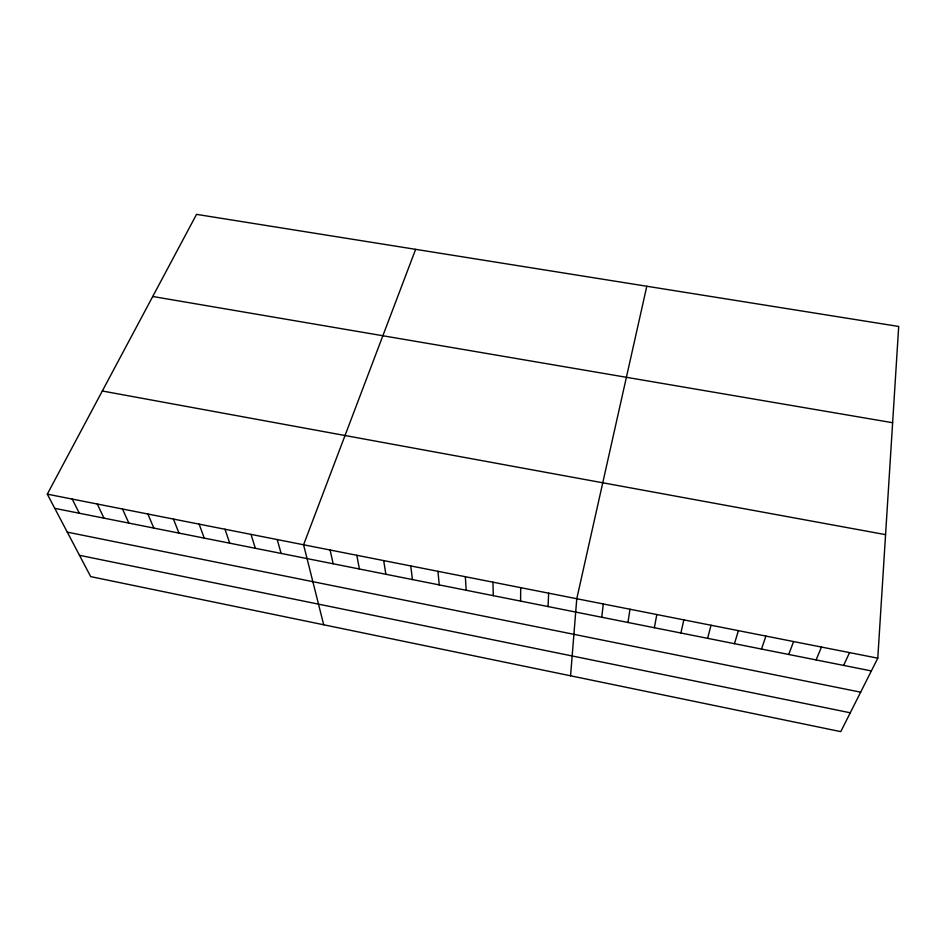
<?xml version="1.0" encoding="UTF-8"?>
<svg xmlns="http://www.w3.org/2000/svg" width="946" height="946" viewBox="0 0 946 946"><rect width="100%" height="100%" fill="white"/><g stroke="black" fill="none" stroke-linecap="round" stroke-linejoin="round"><path stroke-width="1.42" d="M520.584 601.1L520.702 587.655M548.053 606.563L548.645 593.177M877.782 658.18L898.7 326.465L196.543 214.364L47.3 494.155L90.698 576.622L840.769 731.636L877.782 658.18L47.3 494.155M570.568 675.799L576.776 598.735L646.804 286.248M601.762 617.265L603.288 603.962M627.978 622.48L629.977 609.236M654.36 627.73L656.82 614.533M680.895 633.016L683.84 619.878M707.608 638.325L711.025 625.247M734.474 643.682L738.377 630.651M761.506 649.062L765.905 636.079M415.637 249.342L303.583 544.778L323.698 624.774M788.716 654.478L793.611 641.554M816.091 659.93L821.483 647.064M843.631 665.416L849.543 652.598M152.744 296.488L892.634 422.72M102.322 391.005L885.574 534.644M54.773 508.357L871.361 670.927M67.284 532.137L860.647 692.176M79.476 555.314L850.265 712.787M72.215 499.074L79.31 513.252M97.272 504.029L103.989 518.16M122.507 509.007L128.833 523.103M147.883 514.021L153.82 528.081M173.425 519.07L178.96 533.083M199.121 524.143L204.265 538.12M224.994 529.252L229.724 543.193M251.021 534.395L255.337 548.29M277.213 539.563L281.116 553.422M330.107 550.016L333.158 563.781M356.808 555.29L359.421 569.019M383.686 560.6L385.862 574.281M410.741 565.933L412.456 579.567M437.963 571.313L439.228 584.9M465.361 576.729L466.177 590.269M492.937 582.168L493.292 595.661"/></g></svg>
